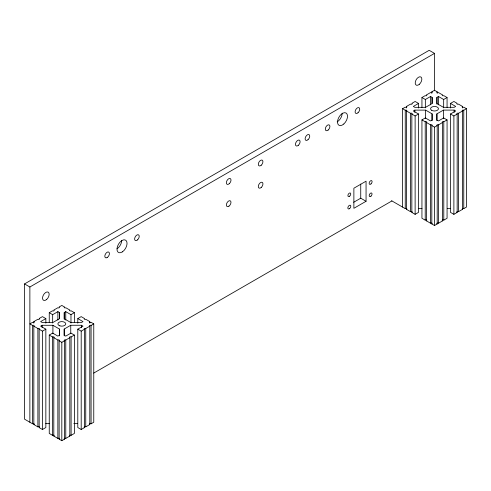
<?xml version="1.0" encoding="UTF-8"?>
<svg xmlns="http://www.w3.org/2000/svg" width="491" height="491" viewBox="0 0 491 491"><rect width="100%" height="100%" fill="white"/><g stroke="black" fill="none" stroke-linecap="round" stroke-linejoin="round"><path stroke-width="0.74" d="M45.847 323.17L45.847 318.598L42.441 316.627L39.157 318.524A0.902 0.522 0 0 1 39.206 319.285A0.902 0.522 0 0 1 37.887 319.26L33.836 321.599A0.902 0.522 0 0 1 33.885 322.36A0.902 0.522 0 0 1 32.559 322.329L29.871 323.882L32.559 325.435A0.902 0.522 0 0 1 33.885 325.404A0.902 0.522 0 0 1 33.836 326.171L37.887 328.51A0.902 0.522 0 0 1 39.206 328.479A0.902 0.522 0 0 1 39.157 329.24L39.157 427.606L42.441 429.502L45.847 427.532L45.847 329.166L40.63 326.159L42.146 325.281L52.911 325.281L59.393 329.025L59.393 335.243L57.877 336.114L52.66 333.107L49.253 335.071L49.253 433.436L52.537 435.327A0.902 0.522 0 0 1 53.857 435.302A0.902 0.522 0 0 1 53.807 436.063L57.858 438.402A0.902 0.522 0 0 1 59.184 438.377M49.253 322.605L49.253 312.693L52.66 314.663L57.877 311.65L59.423 312.54L59.423 318.727L52.881 322.501L42.177 322.501L40.63 321.605L45.847 318.598M89.608 423.88A0.902 0.522 0 0 1 91.081 423.794L93.763 422.248L93.763 323.882L91.081 325.435A0.902 0.522 0 0 0 89.755 325.404A0.902 0.522 0 0 0 89.804 326.171L85.753 328.51A0.902 0.522 0 0 0 84.427 328.479A0.902 0.522 0 0 0 84.477 329.24L84.477 427.606L81.199 429.502L77.793 427.532L77.793 329.166L83.01 326.159L81.463 325.263L70.753 325.263L64.211 329.044L64.211 335.224L65.757 336.114L70.974 333.107L74.386 335.071L74.386 433.436L71.103 435.327A0.902 0.522 0 0 0 69.777 435.302A0.902 0.522 0 0 0 69.826 436.063L65.776 438.402A0.902 0.522 0 0 0 64.456 438.377A0.902 0.522 0 0 0 64.505 439.138L61.817 440.691L59.135 439.138L59.135 340.772A0.902 0.522 0 0 0 59.184 340.011A0.902 0.522 0 0 0 57.858 340.042L53.807 337.704A0.902 0.522 0 0 0 53.857 336.936A0.902 0.522 0 0 0 52.537 336.967L49.253 335.071M74.386 322.605L74.386 312.693L70.974 314.663L65.757 311.65L64.241 312.522L64.241 318.739L70.722 322.483L81.494 322.483L83.01 321.605L77.793 318.598L77.793 323.17M402.559 207.079L402.559 108.714L405.247 110.266A0.902 0.522 0 0 1 406.573 110.236A0.902 0.522 0 0 1 406.517 110.997L410.574 113.341A0.902 0.522 0 0 1 411.894 113.311A0.902 0.522 0 0 1 411.845 114.072L411.845 212.437L415.128 214.334L418.535 212.364L418.535 113.998L413.318 110.991L414.834 110.113L425.599 110.113L432.08 113.857L432.08 120.074L430.564 120.946L425.347 117.938L421.941 119.902L421.941 218.268L425.218 220.158A0.902 0.522 0 0 1 426.544 220.134A0.902 0.522 0 0 1 426.495 220.895L430.546 223.233A0.902 0.522 0 0 1 431.871 223.209M421.941 107.437L421.941 97.525L425.347 99.495L430.564 96.481L432.111 97.371L432.111 103.552L425.568 107.333L414.858 107.333L413.318 106.437L418.535 103.429L418.535 108.002M462.295 208.712A0.902 0.522 0 0 1 463.768 208.626L466.45 207.079L466.45 108.714L463.768 110.266A0.902 0.522 0 0 0 462.442 110.236A0.902 0.522 0 0 0 462.491 110.997L458.441 113.341A0.902 0.522 0 0 0 457.115 113.311A0.902 0.522 0 0 0 457.164 114.072L457.164 212.437L453.887 214.334L450.48 212.364L450.48 113.998L455.697 110.991L454.15 110.094L443.441 110.094L436.898 113.875L436.898 120.056L438.445 120.946L443.661 117.938L447.068 119.902L447.068 218.268L443.79 220.158A0.902 0.522 0 0 0 442.465 220.134A0.902 0.522 0 0 0 442.514 220.895L438.463 223.233A0.902 0.522 0 0 0 437.143 223.209A0.902 0.522 0 0 0 437.193 223.97L434.504 225.522L431.822 223.97L431.822 125.604A0.902 0.522 0 0 0 431.871 124.843A0.902 0.522 0 0 0 430.546 124.874L426.495 122.529A0.902 0.522 0 0 0 426.544 121.768A0.902 0.522 0 0 0 425.218 121.799L421.941 119.902M447.068 107.437L447.068 97.525L443.661 99.495L438.445 96.481L436.929 97.353L436.929 103.57L443.41 107.314L454.181 107.314L455.697 106.437L450.48 103.429L450.48 108.002M34.125 424.015A0.902 0.522 0 0 0 33.456 423.629A0.902 0.522 0 0 0 32.559 423.794L24.55 419.173L24.55 283.921L429.183 50.309L434.504 53.384L434.504 90.829M24.55 283.921L29.871 286.996L434.504 53.384M49.253 312.693L52.537 310.797A0.902 0.522 0 0 0 53.857 310.828A0.902 0.522 0 0 0 53.807 310.067L57.858 307.728A0.902 0.522 0 0 0 59.184 307.753A0.902 0.522 0 0 0 59.135 306.992L61.817 305.439L64.505 306.992A0.902 0.522 0 0 0 64.456 307.753A0.902 0.522 0 0 0 65.776 307.728L69.826 310.06A0.902 0.522 0 0 0 69.826 310.803A0.902 0.522 0 0 0 71.103 310.803L74.386 312.693M402.559 108.714L405.247 107.161A0.902 0.522 0 0 0 406.573 107.191A0.902 0.522 0 0 0 406.517 106.43L410.574 104.092A0.902 0.522 0 0 0 411.894 104.117A0.902 0.522 0 0 0 411.845 103.356L415.128 101.459L418.535 103.429M421.941 97.525L425.218 95.628A0.902 0.522 0 0 0 426.544 95.659A0.902 0.522 0 0 0 426.495 94.898L430.546 92.56A0.902 0.522 0 0 0 431.871 92.584A0.902 0.522 0 0 0 431.822 91.823L434.504 90.27L437.193 91.823L437.193 93.345M39.157 329.24L42.441 331.137L45.847 329.166M411.845 114.072L415.128 115.968L418.535 113.998M77.793 318.598L81.199 316.627L84.477 318.524A0.902 0.522 0 0 0 84.477 319.26A0.902 0.522 0 0 0 85.753 319.26L89.804 321.599L89.804 323.121M450.48 103.429L453.887 101.459L457.164 103.349A0.902 0.522 0 0 0 457.164 104.092A0.902 0.522 0 0 0 458.441 104.092L462.491 106.43L462.491 107.952M59.135 340.772L61.817 342.325L64.505 340.772A0.902 0.522 0 0 1 64.456 340.011A0.902 0.522 0 0 1 65.776 340.042L69.826 337.704A0.902 0.522 0 0 1 69.777 336.936A0.902 0.522 0 0 1 71.103 336.967L74.386 335.071M77.793 329.166L81.199 331.137L84.477 329.24M431.822 125.604L434.504 127.157L437.193 125.604A0.902 0.522 0 0 1 437.143 124.843A0.902 0.522 0 0 1 438.463 124.874L442.514 122.529A0.902 0.522 0 0 1 442.465 121.768A0.902 0.522 0 0 1 443.79 121.799L447.068 119.902M450.48 113.998L453.887 115.968L457.164 114.072M353.68 202.274L360.738 198.198L366.059 201.273L366.059 181.185L353.876 188.219L353.876 208.307L366.059 201.273M93.72 373.092L391.91 200.929M84.188 427.09A0.902 0.522 0 0 1 84.857 426.704A0.902 0.522 0 0 1 85.753 426.869L89.804 424.531L89.804 326.171M456.875 211.922A0.902 0.522 0 0 1 457.544 211.535A0.902 0.522 0 0 1 458.441 211.701L462.491 209.362L462.491 110.997M418.418 208.479L422.008 208.479M447.264 208.46L450.327 208.46M45.737 423.647L49.321 423.647M73.816 423.629L77.639 423.629M447.068 97.525L443.79 95.635A0.902 0.522 0 0 1 442.514 95.635A0.902 0.522 0 0 1 442.514 94.892L438.463 92.56A0.902 0.522 0 0 1 437.143 92.584A0.902 0.522 0 0 1 437.193 91.823M466.45 108.714L463.768 107.161A0.902 0.522 0 0 1 462.442 107.191A0.902 0.522 0 0 1 462.491 106.43M391.597 200.751L405.247 208.626A0.902 0.522 0 0 1 406.143 208.46A0.902 0.522 0 0 1 406.812 208.847M406.517 110.997L406.517 209.362L410.574 211.701A0.902 0.522 0 0 1 411.894 211.676A0.902 0.522 0 0 1 411.845 212.437M93.763 323.882L91.081 322.329A0.902 0.522 0 0 1 89.755 322.36A0.902 0.522 0 0 1 89.804 321.599M33.836 326.171L33.836 424.531L37.887 426.869A0.902 0.522 0 0 1 39.206 426.845A0.902 0.522 0 0 1 39.157 427.606M463.768 110.266L463.768 208.626M458.441 113.341L458.441 211.701M454.15 110.094L454.15 112.384M453.887 115.968L453.887 214.334M443.79 121.799L443.79 220.158M443.661 99.495L443.661 107.879M443.441 110.094L443.441 118.484M442.514 122.529L442.514 220.895M438.445 96.481L438.445 104.865M438.463 124.874L438.463 223.233M437.193 125.604L437.193 223.97M436.929 97.353L436.929 104.215M436.898 113.875L436.898 120.737M434.504 127.157L434.504 225.522M432.111 97.371L432.111 103.472M432.08 113.857L432.08 120.718M431.822 91.823L431.822 93.345M430.564 96.481L430.564 104.865M430.546 124.874L430.546 223.233M426.495 122.529L426.495 220.895M425.599 110.113L425.599 118.503M425.347 99.495L425.347 107.879M425.218 121.799L425.218 220.158M415.128 115.968L415.128 214.334M414.834 110.113L414.834 112.402M410.574 113.341L410.574 211.701M406.517 106.43L406.517 107.952M405.247 110.266L405.247 208.626M360.738 184.064L360.738 198.198M91.081 325.435L91.081 423.794M85.753 328.51L85.753 426.869M81.463 325.263L81.463 327.552M81.199 331.137L81.199 429.502M71.103 336.967L71.103 435.327M70.974 314.663L70.974 323.047M70.753 325.263L70.753 333.653M69.826 337.704L69.826 436.063M65.757 311.65L65.757 320.034M65.776 340.042L65.776 438.402M64.505 340.772L64.505 439.138M64.241 312.522L64.241 319.383M64.211 329.044L64.211 335.905M61.817 342.325L61.817 440.691M59.423 312.54L59.423 318.641M59.393 329.025L59.393 335.887M57.877 311.65L57.877 320.034M57.858 340.042L57.858 438.402M53.807 337.704L53.807 436.063M52.911 325.281L52.911 333.671M52.66 314.663L52.66 323.047M52.537 336.967L52.537 435.327M42.441 331.137L42.441 429.502M42.146 325.281L42.146 327.571M37.887 328.51L37.887 426.869M33.836 321.599L33.836 323.121M32.559 325.435L32.559 423.794M29.871 286.996L29.871 422.248M342.196 113.188A7.089 4.094 -60 0 1 337.182 121.872M121.725 240.351A7.113 4.106 -60 0 1 117.097 248.777M462.491 209.362A0.902 0.522 0 0 1 462.326 209.258M457.164 212.437A0.902 0.522 0 0 1 456.894 212.204M432.135 223.595A0.902 0.522 0 0 1 431.822 223.97M406.793 209.129A0.902 0.522 0 0 1 406.517 209.362M89.804 424.531A0.902 0.522 0 0 1 89.638 424.427M84.477 427.606A0.902 0.522 0 0 1 84.206 427.373M59.448 438.764A0.902 0.522 0 0 1 59.135 439.138M34.106 424.298A0.902 0.522 0 0 1 33.836 424.531M308.023 139.69A3.259 1.878 -60 0 0 309.054 134.644A3.259 1.878 -60 0 0 305.206 138.063A3.259 1.878 -60 0 0 308.023 139.69M370.993 183.904A2.074 1.197 -60 0 0 371.656 180.688A2.074 1.197 -60 0 0 369.201 182.867A2.074 1.197 -60 0 0 370.993 183.904M298.381 145.275A3.284 1.896 -60 0 0 299.424 140.193A3.284 1.896 -60 0 0 295.539 143.636A3.284 1.896 -60 0 0 298.381 145.275M370.981 196.148A2.007 1.16 -60 0 0 371.619 193.049A2.007 1.16 -60 0 0 369.244 195.148A2.007 1.16 -60 0 0 370.981 196.148M349.684 196.148A2.007 1.16 -60 0 0 350.322 193.049A2.007 1.16 -60 0 0 347.953 195.148A2.007 1.16 -60 0 0 349.684 196.148M349.702 208.497A2.074 1.197 -60 0 0 350.359 205.281A2.074 1.197 -60 0 0 347.904 207.46A2.074 1.197 -60 0 0 349.702 208.497M328.203 129.992A3.253 1.878 -60 0 0 329.234 124.953A3.253 1.878 -60 0 0 325.386 128.366A3.253 1.878 -60 0 0 328.203 129.992M358.007 112.758A3.253 1.878 -60 0 0 359.038 107.719A3.253 1.878 -60 0 0 355.189 111.132A3.253 1.878 -60 0 0 358.007 112.758M343.804 123.996A7.089 4.094 -60 0 0 346.057 113.016A7.089 4.094 -60 0 0 337.667 120.455A7.089 4.094 -60 0 0 343.804 123.996M261.218 165.221A3.259 1.884 -60 0 0 262.249 160.176A3.259 1.884 -60 0 0 258.395 163.595A3.259 1.884 -60 0 0 261.218 165.221M228.978 206.122A3.253 1.878 -60 0 0 230.5 200.985A3.253 1.878 -60 0 0 226.554 203.869A3.253 1.878 -60 0 0 228.978 206.122M261.224 187.458A3.284 1.896 -60 0 0 262.262 182.37A3.284 1.896 -60 0 0 258.376 185.819A3.284 1.896 -60 0 0 261.224 187.458M229.279 183.683A3.284 1.896 -60 0 0 230.316 178.595A3.284 1.896 -60 0 0 226.437 182.038A3.284 1.896 -60 0 0 229.279 183.683M419.394 84.256A4.701 2.713 -60 0 0 420.885 76.983A4.701 2.713 -60 0 0 415.325 81.911A4.701 2.713 -60 0 0 419.394 84.256M122.425 251.852A7.113 4.106 -60 0 0 126.156 240.602A7.113 4.106 -60 0 0 117.472 246.427A7.113 4.106 -60 0 0 122.425 251.852M137.517 239.896A3.253 1.878 -60 0 0 138.548 234.858A3.253 1.878 -60 0 0 134.7 238.27A3.253 1.878 -60 0 0 137.517 239.896M107.118 257.566A3.253 1.878 -60 0 0 109.106 252.429A3.253 1.878 -60 0 0 105.123 254.737A3.253 1.878 -60 0 0 107.118 257.566M46.706 299.424A4.701 2.713 -60 0 0 48.198 292.151A4.701 2.713 -60 0 0 42.637 297.08A4.701 2.713 -60 0 0 46.706 299.424M431.718 110.322A3.946 2.277 0 0 0 438.316 109.303A3.946 2.277 0 0 0 433.485 106.516A3.946 2.277 0 0 0 431.718 110.322M59.847 325.852A3.946 2.277 0 0 0 65.763 323.882A3.946 2.277 0 0 0 59.847 321.912A3.946 2.277 0 0 0 59.847 325.852"/></g></svg>
